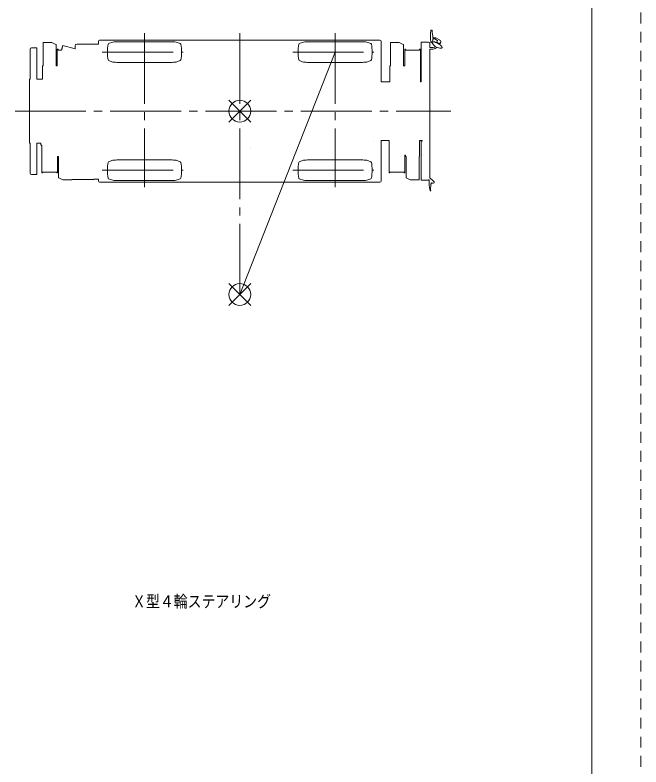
# Model space of a CAD drawing. Units: millimetres on the paper. Extents: x -420 to 420, y -297 to 297.
# Drawn here: x 305.6 to 420.5, y 21.9 to 160.1 of the extents above; entities that cross this region are included whole.
import ezdxf
from ezdxf.enums import TextEntityAlignment as Align

# ---------------------------------------------------------------- set-up
doc = ezdxf.new("R2010")
doc.units = ezdxf.units.MM
doc.linetypes.add('USER1', pattern=[3.5, 2, -1.5])
doc.linetypes.add('USER2', pattern=[17.5, 13, -1.5, 1.5, -1.5])
doc.layers.add('0-0_0', color=7, linetype='Continuous', lineweight=18)
doc.layers.add('0-1_1', color=7, linetype='USER1', lineweight=18)
doc.styles.add('ＭＳ ゴシック', font='')
doc.styles.get('ＭＳ ゴシック').set_extended_font_data('MS Gothic')

msp = doc.modelspace()

# ---------------------------------------------------------------- linework, layer by layer
at = {"layer": '0-0_0', "linetype": 'USER2'}
for p, q in [((329.326, 156.732), (329.326, 128.441)), ((346.826, 156.732), (346.826, 108.732)), ((364.326, 156.732), (364.326, 128.441)), ((321.576, 153.256), (336.436, 153.256)), ((356.576, 153.256), (371.436, 153.256)), ((305.552, 142.406), (385.576, 142.406)), ((321.576, 131.556), (336.436, 131.556)), ((356.576, 131.556), (371.436, 131.556))]:
    msp.add_line(p, q, dxfattribs=at)
at = {"layer": '0-0_0'}
for p, q in [((381.928, 157.311), (382.048, 157.311)), ((382.148, 157.211), (382.148, 156.921)), ((382.148, 156.923), (382.248, 156.111)), ((382.248, 156.111), (382.298, 156.111)), ((382.298, 156.111), (382.298, 155.851)), ((310.701, 154.956), (310.701, 150.756)), ((312.297, 155.016), (310.761, 155.016)), ((312.323, 155.01), (313.041, 154.666)), ((316.902, 154.726), (320.883, 154.726)), ((320.883, 155.256), (320.883, 154.726)), ((321.082, 155.456), (337.396, 155.456)), ((322.646, 154.707), (322.746, 154.807)), ((322.745, 154.806), (323.521, 155.088)), ((334.157, 155.146), (324.495, 155.146)), ((335.907, 154.806), (335.131, 155.088)), ((336.007, 154.707), (335.907, 154.807)), ((356.209, 155.459), (337.443, 155.459)), ((356.256, 155.456), (372.57, 155.456)), ((357.646, 154.707), (357.746, 154.807)), ((357.745, 154.806), (358.521, 155.088)), ((369.157, 155.146), (359.495, 155.146)), ((370.907, 154.806), (370.131, 155.088)), ((371.006, 154.707), (370.907, 154.807)), ((372.769, 147.806), (372.769, 155.256)), ((374.501, 154.956), (374.501, 150.756)), ((376.097, 155.016), (374.561, 155.016)), ((376.122, 155.01), (376.84, 154.666)), ((381.503, 155.056), (380.126, 155.056)), ((380.126, 147.806), (380.126, 155.056)), ((381.726, 154.092), (381.726, 154.833)), ((381.929, 155.011), (382.048, 155.011)), ((382.247, 155.411), (382.147, 155.26)), ((382.148, 155.26), (382.148, 155.111)), ((382.248, 155.411), (382.298, 155.411)), ((382.298, 155.851), (382.852, 155.851)), ((382.298, 155.671), (382.298, 155.411)), ((382.298, 155.671), (382.664, 155.671)), ((382.664, 155.671), (383.152, 155.389)), ((382.852, 155.851), (383.492, 155.481)), ((383.152, 155.389), (382.985, 155.101)), ((383.2, 154.977), (382.985, 155.101)), ((383.172, 154.877), (383.2, 154.977)), ((383.285, 154.812), (383.357, 154.886)), ((383.573, 154.762), (383.357, 154.886)), ((383.758, 155.082), (383.573, 154.762)), ((308.326, 148.306), (308.326, 153.807)), ((309.526, 154.03), (308.549, 154.03)), ((309.572, 148.306), (309.572, 153.984)), ((313.061, 154.666), (313.041, 154.666)), ((313.061, 154.666), (313.101, 154.626)), ((313.101, 154.626), (313.101, 150.756)), ((313.446, 153.763), (313.446, 153.612)), ((313.551, 153.612), (313.446, 153.612)), ((313.551, 153.612), (313.551, 153.627)), ((314.113, 153.627), (313.551, 153.627)), ((316.605, 153.833), (314.35, 154.437)), ((316.59, 153.837), (316.59, 154.414)), ((376.861, 154.666), (376.841, 154.666)), ((376.86, 154.666), (376.9, 154.626)), ((376.901, 154.626), (376.901, 150.756)), ((377.246, 153.763), (377.246, 153.612)), ((377.246, 153.612), (377.351, 153.612)), ((377.351, 153.627), (379.751, 153.627)), ((377.351, 153.627), (377.351, 153.612)), ((379.996, 153.763), (379.856, 153.763)), ((379.856, 153.763), (379.856, 153.612)), ((379.996, 153.763), (379.996, 147.806)), ((381.726, 154.092), (382.349, 154.092)), ((381.726, 153.82), (382.349, 153.82)), ((381.726, 130.15), (381.726, 153.82)), ((364.326, 153.256), (346.826, 108.732)), ((310.701, 150.756), (310.611, 150.756)), ((310.611, 150.756), (310.611, 148.306)), ((310.611, 150.756), (310.611, 148.306)), ((313.101, 150.756), (313.306, 150.756)), ((322.746, 151.707), (322.646, 151.807)), ((323.521, 151.426), (322.746, 151.707)), ((324.521, 151.366), (334.131, 151.366)), ((335.131, 151.426), (335.906, 151.707)), ((335.907, 151.707), (336.007, 151.807)), ((357.746, 151.707), (357.646, 151.807)), ((358.521, 151.426), (357.746, 151.707)), ((359.521, 151.366), (369.131, 151.366)), ((370.131, 151.426), (370.906, 151.707)), ((370.907, 151.707), (371.007, 151.807)), ((374.411, 150.756), (374.411, 150.741)), ((374.501, 150.756), (374.411, 150.756)), ((374.411, 150.756), (374.411, 147.806)), ((377.106, 150.756), (376.901, 150.756)), ((308.226, 136.506), (308.226, 148.306)), ((308.226, 148.306), (308.326, 148.306)), ((309.572, 148.306), (310.611, 148.306)), ((374.411, 147.806), (372.769, 147.806)), ((380.126, 147.806), (379.996, 147.806)), ((371.416, 136.802), (371.416, 136.779)), ((372.769, 129.556), (372.769, 137.006)), ((380.326, 137.006), (379.841, 137.006)), ((379.841, 134.056), (379.841, 137.006)), ((379.841, 134.056), (379.841, 136.941)), ((380.126, 129.756), (380.126, 136.836)), ((380.176, 136.886), (380.276, 136.886)), ((380.326, 136.936), (380.326, 137.006)), ((308.326, 136.506), (308.226, 136.506)), ((308.326, 136.506), (308.326, 131.005)), ((310.266, 136.506), (309.572, 136.506)), ((309.572, 136.506), (309.572, 130.828)), ((310.266, 136.506), (310.266, 136.276)), ((310.266, 136.276), (310.436, 136.106)), ((310.456, 131.049), (310.456, 136.106)), ((313.346, 134.056), (313.551, 134.056)), ((313.551, 130.186), (313.551, 134.056)), ((377.146, 134.346), (377.261, 134.346)), ((377.261, 134.056), (377.261, 134.346)), ((377.261, 134.056), (377.351, 134.056)), ((377.351, 130.186), (377.351, 134.056)), ((379.751, 134.056), (379.841, 134.056)), ((379.751, 129.856), (379.751, 134.056)), ((322.646, 133.006), (322.746, 133.106)), ((322.745, 133.106), (323.521, 133.387)), ((334.157, 133.446), (324.495, 133.446)), ((335.907, 133.106), (335.131, 133.387)), ((336.007, 133.006), (335.907, 133.106)), ((357.646, 133.006), (357.746, 133.106)), ((357.745, 133.106), (358.521, 133.387)), ((369.157, 133.446), (359.495, 133.446)), ((370.907, 133.106), (370.131, 133.387)), ((371.006, 133.006), (370.906, 133.106)), ((309.526, 130.782), (308.549, 130.782)), ((310.456, 131.049), (310.596, 131.049)), ((310.596, 131.049), (310.596, 131.185)), ((313.206, 131.185), (310.596, 131.185)), ((313.206, 131.049), (313.206, 131.185)), ((313.591, 130.146), (313.551, 130.186)), ((313.591, 130.146), (313.611, 130.146)), ((314.329, 129.803), (313.611, 130.147)), ((316.002, 129.856), (320.014, 129.856)), ((316.002, 129.796), (316.002, 129.856)), ((320.014, 129.927), (320.014, 129.856)), ((320.014, 129.927), (320.883, 129.927)), ((320.883, 129.927), (320.883, 129.556)), ((322.746, 130.007), (322.646, 130.107)), ((323.521, 129.725), (322.746, 130.006)), ((335.131, 129.725), (335.906, 130.006)), ((335.907, 130.007), (336.007, 130.107)), ((357.746, 130.007), (357.646, 130.107)), ((358.521, 129.725), (357.746, 130.006)), ((370.131, 129.725), (370.906, 130.006)), ((370.907, 130.007), (371.006, 130.107)), ((374.256, 131.049), (374.396, 131.049)), ((374.396, 131.049), (374.396, 131.2)), ((374.501, 131.2), (374.396, 131.2)), ((374.501, 131.185), (374.501, 131.2)), ((376.901, 131.185), (374.501, 131.185)), ((377.006, 131.2), (376.901, 131.2)), ((376.901, 131.185), (376.901, 131.2)), ((377.006, 131.049), (377.006, 131.2)), ((377.391, 130.146), (377.351, 130.186)), ((377.391, 130.146), (377.411, 130.146)), ((378.129, 129.802), (377.41, 130.146)), ((382.416, 129.524), (381.726, 130.15)), ((314.355, 129.796), (316.002, 129.796)), ((337.396, 129.356), (321.082, 129.356)), ((324.521, 129.666), (334.131, 129.666)), ((337.443, 129.353), (356.256, 129.353)), ((352.786, 129.353), (354.186, 129.353)), ((356.256, 129.356), (356.256, 129.392)), ((372.57, 129.356), (356.256, 129.356)), ((359.521, 129.666), (369.131, 129.666)), ((378.155, 129.796), (379.691, 129.796)), ((381.503, 129.756), (380.126, 129.756)), ((381.933, 129.016), (381.872, 127.9)), ((381.933, 129.016), (381.948, 129.039)), ((381.948, 129.039), (381.948, 129.066)), ((381.948, 129.066), (381.963, 129.066)), ((381.993, 129.096), (381.993, 129.255)), ((382.356, 129.209), (382.039, 129.209)), ((381.86, 127.793), (381.84, 127.788))]:
    msp.add_line(p, q, dxfattribs=at)
at = {"layer": '0-0_0', "color": 1}
for p, q in [((344.826, 140.406), (348.826, 144.406)), ((344.826, 144.406), (348.826, 140.406)), ((344.826, 106.732), (348.826, 110.732)), ((344.826, 110.732), (348.826, 106.732))]:
    msp.add_line(p, q, dxfattribs=at)
at = {"layer": '0-0_0'}
for points in [[(313.446, 153.763), (313.306, 153.763), (313.306, 150.756)], [(377.246, 153.763), (377.106, 153.763), (377.106, 150.756)], [(379.751, 153.627), (379.751, 153.612), (379.856, 153.612)], [(374.256, 131.049), (374.256, 137.006), (372.746, 137.006)], [(313.206, 131.049), (313.346, 131.049), (313.346, 134.056)], [(377.006, 131.049), (377.146, 131.049), (377.146, 134.346)]]:
    msp.add_lwpolyline(points, dxfattribs=at)
at = {"layer": '0-0_0', "color": 1}
for centre in [(346.826, 142.406), (346.826, 108.732)]:
    msp.add_circle(centre, 2, dxfattribs=at)
at = {"layer": '0-0_0'}
for centre, radius, start, end in [((387.827, 156.161), 6, 169.92148, 190.07852), ((387.828, 156.161), 6.03, 169.19464, 169.68753), ((381.92, 157.236), 0.025, 169.66309, 270.00437), ((381.929, 157.286), 0.025, 92.94362, 171.01124), ((382.048, 157.211), 0.1, 0, 90), ((310.761, 154.956), 0.06, 90, 180), ((312.297, 154.956), 0.06, 64.40603, 90.01457), ((312.301, 154.956), 0.06, 71.10194, 90.00729), ((316.906, 154.41), 0.316, 90, 180), ((321.083, 155.256), 0.2, 90, 180), ((331.021, 153.256), 8.5, 170.17788, 189.82191), ((324.521, 146.646), 8.5, 90.17506, 96.75635), ((334.131, 146.646), 8.5, 83.24365, 89.82494), ((327.631, 153.256), 8.5, 350.17809, 9.82212), ((366.021, 153.256), 8.5, 170.17789, 189.82191), ((359.521, 146.646), 8.5, 90.17506, 96.75635), ((369.131, 146.646), 8.5, 83.24365, 89.82494), ((362.631, 153.256), 8.5, 350.17809, 9.82211), ((372.569, 155.256), 0.2, 0, 90), ((374.561, 154.956), 0.06, 90, 180), ((376.097, 154.956), 0.06, 64.40603, 90.01093), ((381.503, 154.833), 0.223, 0, 90), ((381.92, 155.086), 0.025, 89.99563, 190.33691), ((387.828, 156.161), 6.03, 190.31276, 190.79797), ((381.929, 155.036), 0.025, 190.76548, 270.00437), ((382.048, 155.111), 0.1, 270, 0), ((382.463, 154.99), 0.317, 168.26925, 171.45781), ((382.488, 155.023), 0.339, 177.54452, 180.73308), ((382.515, 155.054), 0.368, 185.53748, 188.72604), ((382.544, 155.083), 0.401, 192.2873, 195.47586), ((382.44, 154.956), 0.304, 157.90169, 161.09025), ((382.574, 155.111), 0.438, 197.94774, 201.1363), ((382.419, 154.921), 0.3, 146.93018, 150.11874), ((383.766, 155.775), 1.8, 207.13489, 235.54471), ((382.399, 154.885), 0.306, 136.0523, 139.24086), ((382.382, 154.847), 0.322, 125.93106, 129.11962), ((382.367, 154.809), 0.346, 116.97868, 120.16723), ((382.354, 154.77), 0.376, 109.31575, 112.50431), ((382.343, 154.73), 0.411, 102.86319, 106.05175), ((382.334, 154.69), 0.448, 97.4532, 100.64176), ((382.328, 154.649), 0.488, 92.90209, 96.09065), ((382.324, 154.608), 0.529, 89.04396, 92.23252), ((382.322, 154.567), 0.57, 85.74091, 88.92947), ((382.424, 154.701), 0.438, 93.53913, 97.66875), ((382.419, 154.652), 0.486, 88.46656, 92.59618), ((382.417, 154.604), 0.534, 84.31271, 88.44233), ((382.419, 154.555), 0.583, 80.84972, 84.97934), ((382.424, 154.507), 0.63, 77.9104, 82.04002), ((382.433, 154.459), 0.675, 75.37241, 79.50203), ((382.446, 154.412), 0.718, 73.14542, 77.27505), ((382.461, 154.366), 0.757, 71.16187, 75.29149), ((382.48, 154.321), 0.794, 69.37038, 73.5), ((382.503, 154.278), 0.828, 67.73119, 71.86081), ((382.528, 154.237), 0.858, 66.21296, 70.34258), ((382.556, 154.197), 0.884, 64.79046, 68.92009), ((382.587, 154.159), 0.905, 63.443, 67.57262), ((382.62, 154.124), 0.923, 62.15313, 66.28275), ((382.656, 154.091), 0.936, 60.90581, 65.03544), ((382.695, 154.061), 0.945, 59.68768, 63.81731), ((382.817, 153.991), 0.945, 56.18288, 60.31576), ((382.862, 153.972), 0.936, 54.96395, 59.09683), ((382.909, 153.958), 0.923, 53.71588, 57.84876), ((382.956, 153.946), 0.905, 52.42528, 56.55816), ((383.357, 155.043), 0.459, 67.22749, 72.93999), ((383.393, 155.126), 0.369, 60.19794, 67.30691), ((383.33, 155.043), 0.472, 31.75118, 58.56815), ((383.565, 155.164), 0.209, 337.08983, 37.53953), ((308.549, 153.807), 0.223, 90, 180), ((309.526, 153.984), 0.046, 0, 90), ((314.349, 153.623), 0.236, 169.25043, 178.82479), ((314.411, 153.647), 0.295, 166.59634, 176.1707), ((314.469, 153.681), 0.346, 164.78403, 174.35839), ((314.52, 153.725), 0.388, 163.40445, 172.97881), ((314.562, 153.776), 0.419, 162.26398, 171.83833), ((314.596, 153.834), 0.438, 161.25475, 170.82911), ((314.62, 153.896), 0.445, 160.30629, 169.88065), ((314.633, 153.962), 0.441, 159.36309, 168.93745), ((314.635, 154.029), 0.423, 158.3709, 167.94526), ((314.625, 154.095), 0.395, 157.26358, 166.83794), ((314.605, 154.159), 0.355, 155.94335, 165.51771), ((314.575, 154.218), 0.306, 154.24005, 163.81441), ((314.535, 154.272), 0.249, 151.80638, 161.38073), ((314.486, 154.318), 0.185, 147.78096, 157.35531), ((314.431, 154.355), 0.118, 139.29624, 148.8706), ((314.37, 154.383), 0.0572, 110.76481, 120.33917), ((382.349, 154.592), 0.5, 270, 322.96084), ((382.349, 154.592), 0.772, 270, 325.41043), ((383.766, 155.775), 1.8, 244.25214, 269.81974), ((383.004, 153.938), 0.884, 51.07707, 55.20995), ((383.052, 153.933), 0.858, 49.65381, 53.78668), ((383.101, 153.932), 0.828, 48.13473, 52.26761), ((383.15, 153.935), 0.794, 46.49459, 50.62746), ((383.198, 153.941), 0.758, 44.70198, 48.83485), ((383.246, 153.95), 0.718, 42.71706, 46.84994), ((383.801, 154.535), 0.562, 266.03301, 269.86691), ((383.293, 153.963), 0.675, 40.48836, 44.62123), ((383.798, 154.485), 0.512, 270.1914, 274.0253), ((383.338, 153.979), 0.63, 37.94814, 42.08101), ((383.792, 154.436), 0.464, 275.22862, 279.06252), ((383.383, 153.999), 0.583, 35.00585, 39.13873), ((383.426, 154.021), 0.534, 31.5388, 35.67167), ((383.782, 154.388), 0.418, 281.40917, 285.24307), ((383.468, 154.047), 0.486, 27.37928, 31.51215), ((383.769, 154.34), 0.376, 289.04463, 292.87853), ((383.507, 154.075), 0.438, 22.29869, 26.43156), ((383.442, 153.92), 0.569, 30.56741, 34.40131), ((383.753, 154.293), 0.341, 298.42686, 302.26077), ((383.483, 153.947), 0.519, 26.51791, 30.35181), ((383.734, 154.247), 0.315, 309.65433, 313.48823), ((383.523, 153.977), 0.471, 21.62295, 25.45686), ((383.712, 154.203), 0.301, 322.36311, 326.19702), ((383.56, 154.009), 0.424, 15.62654, 19.46045), ((383.687, 154.16), 0.302, 335.59638, 339.43028), ((383.596, 154.044), 0.382, 8.22164, 12.05554), ((383.659, 154.119), 0.318, 348.13693, 351.97084), ((383.629, 154.08), 0.345, 359.1058, 2.9397), ((324.521, 159.866), 8.5, 263.24388, 270), ((334.131, 159.866), 8.5, 270, 276.75612), ((359.521, 159.866), 8.5, 263.24388, 270), ((369.131, 159.866), 8.5, 270, 276.75612), ((380.176, 136.836), 0.05, 90, 179.96503), ((380.276, 136.936), 0.05, 270, 0.03497), ((348.795, 135.721), 0.005, 270.13101, 290.10623), ((331.021, 131.556), 8.5, 170.17788, 189.82191), ((324.521, 124.946), 8.5, 90.17506, 96.75635), ((334.131, 124.946), 8.5, 83.24365, 89.82494), ((327.631, 131.556), 8.5, 350.17809, 9.82212), ((366.021, 131.556), 8.5, 170.17789, 189.82191), ((359.521, 124.946), 8.5, 90.17506, 96.75635), ((369.131, 124.946), 8.5, 83.24365, 89.82494), ((362.631, 131.556), 8.5, 350.17809, 9.82211), ((308.549, 131.005), 0.223, 180, 270), ((309.526, 130.828), 0.046, 270, 0), ((379.691, 129.856), 0.06, 270, 0), ((314.355, 129.856), 0.06, 244.40603, 270.01457), ((321.083, 129.556), 0.2, 180, 270), ((324.521, 138.166), 8.5, 263.24388, 270), ((334.131, 138.166), 8.5, 270, 276.75612), ((359.521, 138.166), 8.5, 263.24388, 270), ((369.131, 138.166), 8.5, 270, 276.75612), ((372.569, 129.556), 0.2, 270, 0), ((378.155, 129.856), 0.06, 244.40603, 270.01093), ((381.503, 129.979), 0.223, 270, 296.48922), ((387.608, 129.366), 6.02, 176.06533, 194.9232), ((381.963, 129.096), 0.03, 270, 0), ((382.039, 129.255), 0.046, 180, 270), ((382.387, 129.366), 0.16, 258.89165, 79.55892), ((381.83, 127.826), 0.04, 194.94268, 285.3088), ((381.849, 127.832), 0.04, 285.3088, 14.94268), ((387.608, 129.366), 5.92, 194.33858, 194.92193)]:
    msp.add_arc(centre, radius, start, end, dxfattribs=at)
at = {"layer": '0-1_1'}
msp.add_line((420.5, 297), (420.5, -297), dxfattribs=at)
msp.add_line((420.5, 297), (420.5, -297), dxfattribs=at)
at = {"layer": '0-1_1', "linetype": 'Continuous'}
msp.add_line((411.5, 284), (411.5, -286), dxfattribs=at)

# ---------------------------------------------------------------- texts
at = {"layer": '0-0_0', "style": 'ＭＳ ゴシック', "width": 0.85}
msp.add_text('Ｘ型４輪ステアリング', height=2.199, dxfattribs=at).set_placement((327.054, 50.598), align=Align.BOTTOM_LEFT)

doc.saveas('drawing.dxf')
